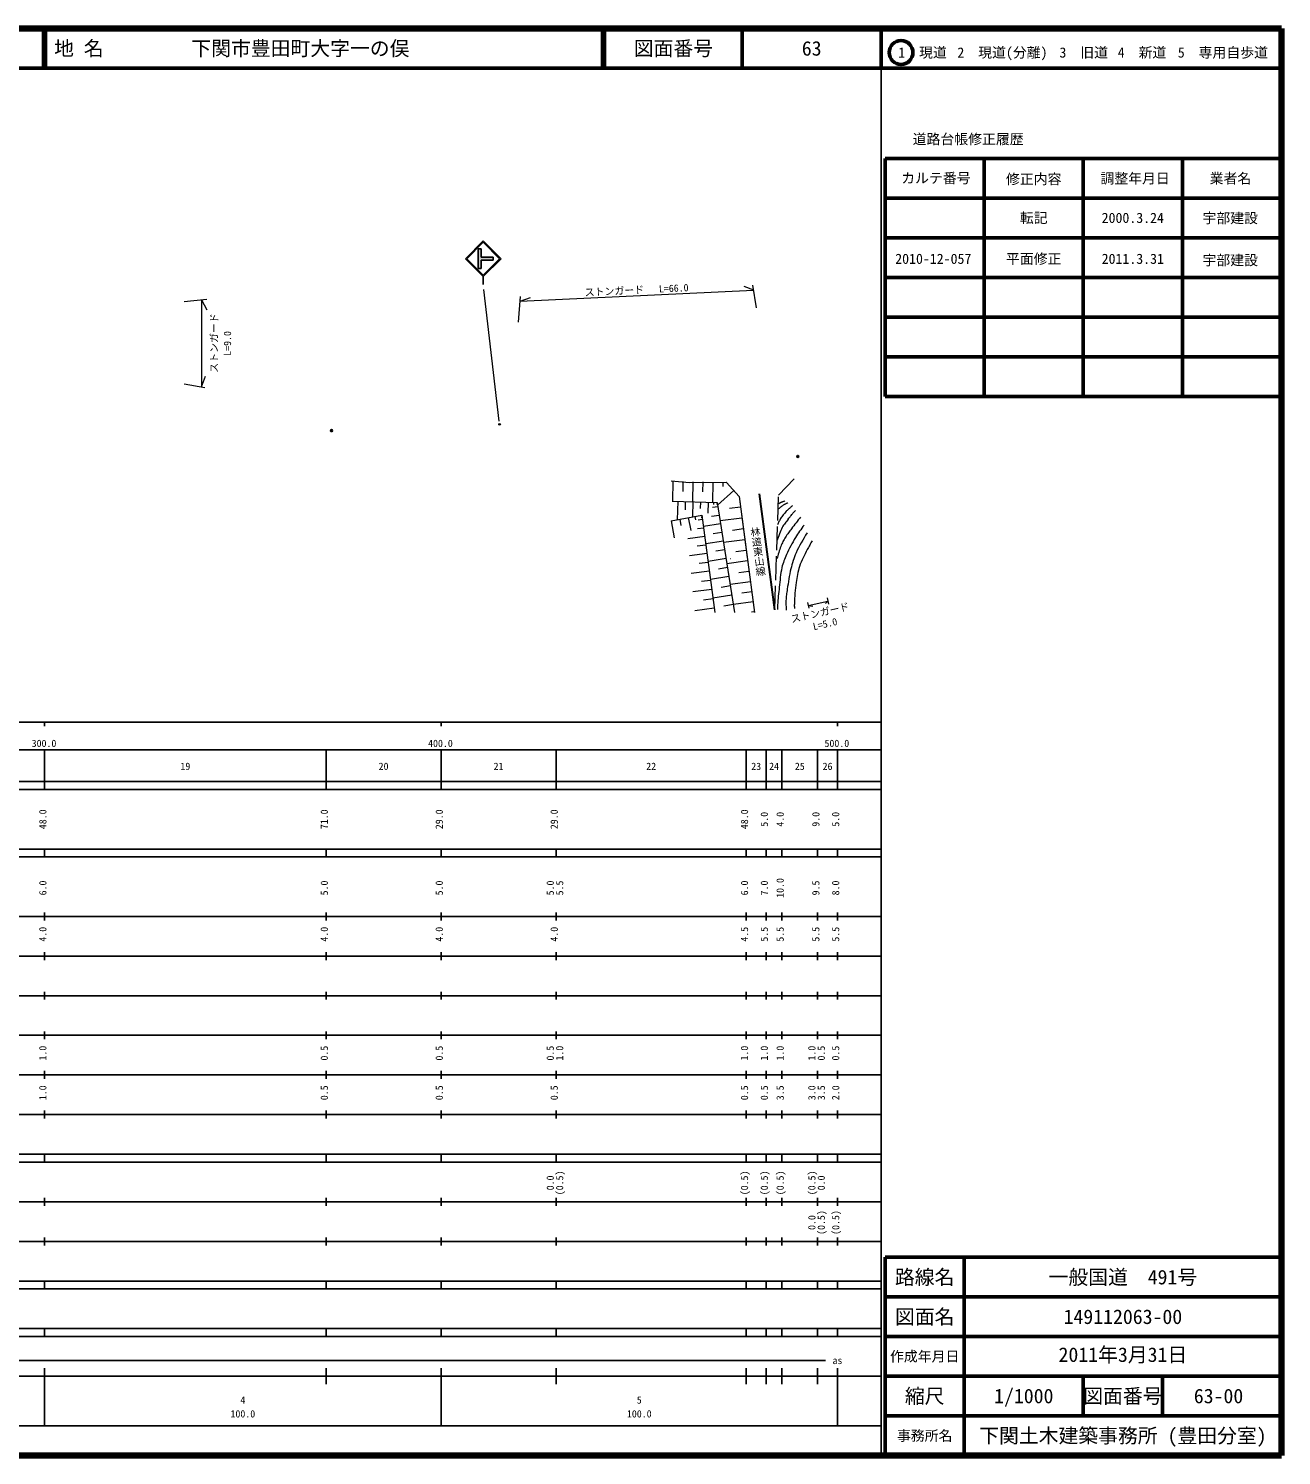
# Model space of a CAD drawing. Units: millimetres on the paper, with parts at other scales. Extents: x 40 to 680, y 20 to 380.
# Drawn here: x 363.9 to 680, y 20 to 380 of the extents above; entities that cross this region are included whole.
import ezdxf
from ezdxf.enums import TextEntityAlignment as Align

# ---------------------------------------------------------------- set-up
doc = ezdxf.new("R2010")
doc.units = ezdxf.units.MM
doc.header["$PDMODE"] = 32
doc.header["$PDSIZE"] = 0.5
doc.linetypes.add('DASHED', pattern=[7.5, 6, -1.5])
for name, color, linetype, lineweight in [('M-BGD', 7, 'Continuous', 13), ('M-STR-HTXT', 7, 'Continuous', 13), ('M-STR-STRC', 7, 'Continuous', 25), ('M-TTL', 2, 'Continuous', 140), ('M-TTL-BAND', 7, 'Continuous', 25), ('M-TTL-FRAM', 2, 'Continuous', 50), ('M-TTL-LINE', 7, 'Continuous', 50)]:
    doc.layers.add(name, color=color, linetype=linetype, lineweight=lineweight)
doc.layers.add('M-OTRS', color=6, linetype='Continuous')
doc.layers.add('M-TTL-TXT', color=7, linetype='Continuous')
doc.styles.add('@ＭＳ ゴシック', font='')
doc.styles.add('ＭＳ ゴシック', font='')
doc.styles.get('@ＭＳ ゴシック').set_extended_font_data('@MS Gothic')
doc.styles.get('ＭＳ ゴシック').set_extended_font_data('MS Gothic')

msp = doc.modelspace()

# ---------------------------------------------------------------- hatches: boundary and pattern name
at = {"layer": 'M-STR-STRC'}
msp.add_hatch(color=256, dxfattribs=at).paths.add_polyline_path([(477.38, 324.424), (478.13, 324.424), (478.13, 322.299), (481.13, 322.299), (481.13, 321.549), (478.13, 321.549), (478.13, 319.424), (477.38, 319.424)])

# ---------------------------------------------------------------- linework, layer by layer
at = {"layer": 'M-BGD', "linetype": 'DASHED'}
for p, q in [((553.131, 262.259), (557.041, 266.413)), ((552.214, 233.369), (553.131, 262.259))]:
    msp.add_line(p, q, dxfattribs=at)
at = {"layer": 'M-BGD'}
for p, q in [((530.646, 265.371), (526.03, 265.805)), ((526.493, 265.794), (526.377, 260.794)), ((529.011, 265.736), (528.952, 263.227)), ((540.041, 265.479), (530.646, 265.371)), ((531.528, 265.677), (531.411, 260.642)), ((534.046, 265.619), (533.987, 263.092)), ((536.564, 265.56), (536.446, 260.489)), ((541.866, 263.422), (537.771, 259.791)), ((539.1, 265.501), (539.075, 264.421)), ((540.05, 265.469), (540.039, 265.458)), ((543.168, 261.953), (540.041, 265.479)), ((526.333, 260.796), (537.667, 260.451)), ((527.7, 260.754), (527.558, 256.091)), ((529.614, 260.696), (529.549, 258.573)), ((531.527, 260.638), (531.411, 256.811)), ((533.441, 260.58), (533.389, 258.875)), ((535.355, 260.522), (535.27, 257.73)), ((537.842, 259.342), (536.503, 259.13)), ((536.75, 260.479), (536.733, 259.926)), ((537.736, 260.012), (537.471, 259.97)), ((537.667, 260.451), (542.059, 232.684)), ((543.528, 259.244), (540.751, 258.875)), ((543.168, 261.953), (547.059, 232.684)), ((543.168, 261.953), (545.212, 246.53)), ((548.125, 262.612), (552.015, 233.343)), ((548.323, 262.638), (552.214, 233.369)), ((526.03, 255.805), (533.817, 257.26)), ((526.03, 255.805), (526.839, 251.476)), ((528.195, 256.21), (528.487, 254.647)), ((530.359, 256.614), (530.972, 253.337)), ((531.998, 256.92), (532.159, 256.058)), ((533.97, 256.1), (532.87, 255.955)), ((533.898, 256.65), (533.608, 256.612)), ((533.637, 257.227), (533.669, 257.056)), ((533.825, 257.2), (533.768, 257.192)), ((533.817, 257.26), (537.059, 232.684)), ((538.184, 257.18), (536.21, 256.868)), ((543.893, 256.501), (538.407, 255.771)), ((534.253, 253.954), (532.686, 253.747)), ((538.526, 255.019), (534.203, 254.335)), ((538.868, 252.858), (536.679, 252.511)), ((544.258, 253.758), (541.548, 253.398)), ((534.537, 251.808), (530.244, 251.242)), ((534.82, 249.662), (532.637, 249.374)), ((539.21, 250.696), (534.776, 249.995)), ((539.56, 248.479), (537.315, 248.124)), ((544.622, 251.015), (539.272, 250.304)), ((535.103, 247.516), (530.666, 246.93)), ((535.395, 245.297), (533.14, 245)), ((539.911, 246.262), (535.363, 245.543)), ((545.333, 245.665), (540.115, 244.971)), ((541.04, 246.239), (540.904, 246.221)), ((544.978, 248.34), (542.336, 247.988)), ((535.688, 243.079), (531.102, 242.474)), ((540.631, 241.714), (535.965, 240.976)), ((540.271, 243.988), (537.968, 243.624)), ((545.68, 243.056), (543.104, 242.713)), ((536.293, 238.493), (531.552, 237.867)), ((535.99, 240.786), (533.659, 240.478)), ((541, 239.381), (538.637, 239.007)), ((546.027, 240.447), (540.938, 239.77)), ((546.365, 237.902), (543.852, 237.568)), ((536.605, 236.122), (534.195, 235.805)), ((541.369, 237.048), (536.583, 236.291)), ((541.747, 234.656), (539.324, 234.272)), ((546.704, 235.358), (541.74, 234.698)), ((536.918, 233.752), (532.018, 233.106)), ((547.033, 232.876), (546.312, 232.78))]:
    msp.add_line(p, q, dxfattribs=at)
for points in [[(555.505, 260.341), (555.377, 260.278), (555.248, 260.217), (555.119, 260.157), (554.99, 260.097), (554.862, 260.035), (554.735, 259.971), (554.61, 259.904), (554.487, 259.832), (554.306, 259.716), (554.129, 259.595), (553.955, 259.468), (553.784, 259.338), (553.613, 259.207), (553.443, 259.075), (553.273, 258.944), (553.1, 258.815)], [(554.719, 260.803), (554.603, 260.757), (554.486, 260.713), (554.37, 260.669), (554.253, 260.624), (554.137, 260.579), (554.022, 260.533), (553.907, 260.484), (553.794, 260.433), (553.717, 260.396), (553.641, 260.357), (553.566, 260.317), (553.491, 260.275), (553.417, 260.234), (553.342, 260.192), (553.268, 260.15), (553.193, 260.109)], [(555.059, 258.213), (555.158, 258.303), (555.257, 258.393), (555.355, 258.483), (555.454, 258.573), (555.553, 258.663), (555.652, 258.752), (555.751, 258.842), (555.851, 258.93), (555.957, 259.024), (556.064, 259.117), (556.171, 259.209), (556.278, 259.302), (556.385, 259.394), (556.492, 259.486), (556.6, 259.578), (556.707, 259.67)], [(558.698, 256.747), (558.412, 256.381), (558.125, 256.015), (557.837, 255.651), (557.55, 255.286), (557.264, 254.92), (556.979, 254.553), (556.696, 254.185), (556.417, 253.814), (556.221, 253.553), (556.023, 253.294), (555.826, 253.033), (555.631, 252.772), (555.439, 252.509), (555.251, 252.242), (555.07, 251.971), (554.896, 251.696), (554.728, 251.414), (554.564, 251.13), (554.405, 250.843), (554.252, 250.552), (554.104, 250.259), (553.963, 249.962), (553.829, 249.663), (553.701, 249.361), (553.554, 248.976), (553.419, 248.587), (553.296, 248.194), (553.179, 247.798), (553.067, 247.4), (552.956, 247.003), (552.842, 246.606), (552.724, 246.211)], [(555.602, 256.258), (555.408, 255.995), (555.21, 255.736), (555.009, 255.478), (554.809, 255.22), (554.613, 254.958), (554.425, 254.693), (554.246, 254.42), (554.081, 254.14), (553.874, 253.737), (553.687, 253.324), (553.515, 252.904), (553.354, 252.48), (553.198, 252.052), (553.045, 251.623), (552.888, 251.196), (552.724, 250.773)], [(555.059, 258.213), (554.88, 257.984), (554.697, 257.757), (554.512, 257.532), (554.329, 257.306), (554.148, 257.078), (553.973, 256.847), (553.805, 256.61), (553.647, 256.366), (553.537, 256.178), (553.435, 255.985), (553.339, 255.788), (553.247, 255.59), (553.158, 255.39), (553.069, 255.189), (552.98, 254.989), (552.887, 254.791)], [(555.602, 256.258), (555.749, 256.442), (555.895, 256.626), (556.041, 256.811), (556.187, 256.995), (556.333, 257.179), (556.48, 257.363), (556.628, 257.546), (556.776, 257.728), (556.85, 257.819), (556.925, 257.909), (557, 257.998), (557.075, 258.088), (557.151, 258.177), (557.226, 258.266), (557.302, 258.356), (557.377, 258.445)], [(559.567, 254.737), (559.292, 254.345), (559.014, 253.956), (558.734, 253.567), (558.455, 253.178), (558.179, 252.787), (557.909, 252.393), (557.647, 251.993), (557.394, 251.587), (557.087, 251.067), (556.787, 250.542), (556.495, 250.012), (556.212, 249.478), (555.937, 248.939), (555.671, 248.396), (555.415, 247.849), (555.168, 247.297), (554.993, 246.893), (554.821, 246.486), (554.656, 246.077), (554.498, 245.665), (554.349, 245.25), (554.21, 244.832), (554.085, 244.41), (553.973, 243.984), (553.84, 243.376), (553.732, 242.763), (553.644, 242.146), (553.571, 241.527), (553.507, 240.906), (553.448, 240.284), (553.387, 239.662), (553.321, 239.042), (553.257, 238.487), (553.192, 237.931), (553.128, 237.375), (553.067, 236.819), (553.011, 236.262), (552.961, 235.705), (552.919, 235.147), (552.887, 234.589), (552.881, 234.44), (552.879, 234.291), (552.878, 234.141), (552.879, 233.992), (552.882, 233.842), (552.884, 233.693), (552.886, 233.544), (552.887, 233.394)], [(560.327, 252.782), (559.974, 252.154), (559.612, 251.531), (559.245, 250.909), (558.881, 250.286), (558.525, 249.66), (558.181, 249.028), (557.857, 248.386), (557.557, 247.731), (557.355, 247.244), (557.166, 246.75), (556.99, 246.252), (556.824, 245.75), (556.669, 245.244), (556.523, 244.735), (556.385, 244.225), (556.254, 243.713), (556.103, 243.075), (555.966, 242.435), (555.842, 241.791), (555.728, 241.146), (555.622, 240.499), (555.522, 239.851), (555.425, 239.202), (555.331, 238.553), (555.278, 238.195), (555.227, 237.836), (555.178, 237.477), (555.132, 237.118), (555.09, 236.758), (555.054, 236.397), (555.025, 236.037), (555.005, 235.675), (554.996, 235.377), (554.996, 235.078), (555.001, 234.779), (555.012, 234.481), (555.024, 234.182), (555.038, 233.883), (555.05, 233.584), (555.059, 233.286)], [(561.63, 250.773), (561.473, 250.495), (561.314, 250.218), (561.154, 249.942), (560.995, 249.665), (560.837, 249.388), (560.681, 249.109), (560.529, 248.829), (560.381, 248.546), (560.114, 248.027), (559.847, 247.507), (559.581, 246.986), (559.323, 246.462), (559.074, 245.934), (558.839, 245.4), (558.622, 244.859), (558.426, 244.31), (558.271, 243.813), (558.134, 243.311), (558.012, 242.805), (557.903, 242.295), (557.805, 241.782), (557.716, 241.268), (557.634, 240.752), (557.557, 240.237), (557.467, 239.569), (557.39, 238.899), (557.324, 238.228), (557.269, 237.555), (557.223, 236.882), (557.185, 236.208), (557.151, 235.534), (557.123, 234.861), (557.118, 234.718), (557.116, 234.576), (557.116, 234.433), (557.117, 234.29), (557.119, 234.148), (557.121, 234.005), (557.122, 233.863), (557.123, 233.72)]]:
    msp.add_lwpolyline(points, dxfattribs=at)
at = {"layer": 'M-OTRS'}
for p in [(440.387, 278.555), (557.992, 272.057)]:
    msp.add_point(p, dxfattribs=at)
at = {"layer": 'M-STR-HTXT'}
for p, q in [((482.685, 280.972), (478.805, 314.171)), ((487.946, 311.194), (546.85, 313.966)), ((546.881, 313.968), (544.442, 314.926)), ((547.573, 309.574), (546.634, 315.274)), ((403.211, 311.113), (408.904, 311.692)), ((407.539, 311.576), (407.539, 289.612)), ((407.539, 311.553), (408.904, 309.021)), ((487.531, 305.942), (488.039, 312.371)), ((487.966, 311.195), (490.58, 312.109)), ((407.539, 289.612), (408.614, 292.267)), ((403.157, 290.399), (408.439, 289.45)), ((560.426, 235.161), (560.764, 233.754)), ((560.609, 234.399), (565.6, 235.534)), ((560.609, 234.399), (561.783, 234.253)), ((565.6, 235.534), (564.946, 234.924)), ((565.419, 236.371), (565.722, 234.803))]:
    msp.add_line(p, q, dxfattribs=at)
at = {"layer": 'M-STR-STRC'}
for p, q in [((474.131, 321.924), (478.631, 326.424)), ((474.485, 321.924), (478.631, 326.071)), ((477.38, 324.424), (478.13, 324.424)), ((477.38, 324.424), (477.38, 319.424)), ((478.13, 324.424), (478.13, 322.299)), ((483.131, 321.924), (478.631, 326.424)), ((482.778, 321.924), (478.631, 326.071)), ((474.131, 321.924), (478.631, 317.424)), ((474.485, 321.924), (478.631, 317.777)), ((478.13, 322.299), (481.13, 322.299)), ((478.13, 321.549), (481.13, 321.549)), ((478.13, 321.549), (478.13, 319.424)), ((478.631, 317.424), (483.131, 321.924)), ((478.631, 317.777), (482.778, 321.924)), ((481.13, 322.299), (481.13, 321.549)), ((477.38, 319.424), (478.13, 319.424)), ((478.631, 317.424), (478.631, 315.424))]:
    msp.add_line(p, q, dxfattribs=at)
at = {"layer": 'M-STR-STRC', "lineweight": 13}
msp.add_circle((482.754, 280.14), 0.2, dxfattribs=at)
at = {"layer": 'M-TTL'}
for p, q in [((680, 380), (40, 380)), ((680, 20), (680, 380)), ((40, 20), (680, 20))]:
    msp.add_line(p, q, dxfattribs=at)
at = {"layer": 'M-TTL-BAND'}
for p, q in [((579, 20), (579, 370)), ((40, 205), (579, 205)), ((368, 205), (368, 204)), ((468, 205), (468, 204)), ((568, 205), (568, 204)), ((68, 198), (579, 198)), ((368, 188), (368, 198)), ((439, 188), (439, 198)), ((468, 188), (468, 198)), ((497, 188), (497, 198)), ((545, 188), (545, 198)), ((550, 188), (550, 198)), ((554, 188), (554, 198)), ((563, 188), (563, 198)), ((568, 188), (568, 198)), ((40, 190), (579, 190)), ((40, 188), (579, 188)), ((40, 173), (579, 173)), ((368, 171), (368, 173)), ((439, 171), (439, 173)), ((468, 171), (468, 173)), ((497, 171), (497, 173)), ((545, 171), (545, 173)), ((550, 171), (550, 173)), ((554, 171), (554, 173)), ((563, 171), (563, 173)), ((568, 171), (568, 173)), ((40, 171), (579, 171)), ((40, 156), (579, 156)), ((368, 155), (368, 157)), ((439, 155), (439, 157)), ((468, 155), (468, 157)), ((497, 155), (497, 157)), ((545, 155), (545, 157)), ((550, 155), (550, 157)), ((554, 155), (554, 157)), ((563, 155), (563, 157)), ((568, 155), (568, 157)), ((46, 146), (579, 146)), ((368, 145), (368, 147)), ((439, 145), (439, 147)), ((468, 145), (468, 147)), ((497, 145), (497, 147)), ((545, 145), (545, 147)), ((550, 145), (550, 147)), ((554, 145), (554, 147)), ((563, 145), (563, 147)), ((568, 145), (568, 147)), ((368, 135), (368, 137)), ((439, 135), (439, 137)), ((468, 135), (468, 137)), ((497, 135), (497, 137)), ((545, 135), (545, 137)), ((550, 135), (550, 137)), ((554, 135), (554, 137)), ((563, 135), (563, 137)), ((568, 135), (568, 137)), ((52, 136), (579, 136)), ((46, 126), (579, 126)), ((368, 125), (368, 127)), ((439, 125), (439, 127)), ((468, 125), (468, 127)), ((497, 125), (497, 127)), ((545, 125), (545, 127)), ((550, 125), (550, 127)), ((554, 125), (554, 127)), ((563, 125), (563, 127)), ((568, 125), (568, 127)), ((52, 116), (579, 116)), ((368, 115), (368, 117)), ((439, 115), (439, 117)), ((468, 115), (468, 117)), ((497, 115), (497, 117)), ((545, 115), (545, 117)), ((550, 115), (550, 117)), ((554, 115), (554, 117)), ((563, 115), (563, 117)), ((568, 115), (568, 117)), ((46, 106), (579, 106)), ((368, 105), (368, 107)), ((439, 105), (439, 107)), ((468, 105), (468, 107)), ((497, 105), (497, 107)), ((545, 105), (545, 107)), ((550, 105), (550, 107)), ((554, 105), (554, 107)), ((563, 105), (563, 107)), ((568, 105), (568, 107)), ((40, 96), (579, 96)), ((40, 94), (579, 94)), ((368, 94), (368, 96)), ((439, 94), (439, 96)), ((468, 94), (468, 96)), ((497, 94), (497, 96)), ((545, 94), (545, 96)), ((550, 94), (550, 96)), ((554, 94), (554, 96)), ((563, 94), (563, 96)), ((568, 94), (568, 96)), ((49, 84), (579, 84)), ((368, 83), (368, 85)), ((439, 83), (439, 85)), ((468, 83), (468, 85)), ((497, 83), (497, 85)), ((545, 83), (545, 85)), ((550, 83), (550, 85)), ((554, 83), (554, 85)), ((563, 83), (563, 85)), ((568, 83), (568, 85)), ((40, 74), (579, 74)), ((368, 73), (368, 75)), ((439, 73), (439, 75)), ((468, 73), (468, 75)), ((497, 73), (497, 75)), ((545, 73), (545, 75)), ((550, 73), (550, 75)), ((554, 73), (554, 75)), ((563, 73), (563, 75)), ((568, 73), (568, 75)), ((40, 64), (579, 64)), ((40, 62), (579, 62)), ((368, 62), (368, 64)), ((439, 62), (439, 64)), ((468, 62), (468, 64)), ((497, 62), (497, 64)), ((545, 62), (545, 64)), ((550, 62), (550, 64)), ((554, 62), (554, 64)), ((563, 62), (563, 64)), ((568, 62), (568, 64)), ((40, 52), (579, 52)), ((368, 50), (368, 52)), ((439, 50), (439, 52)), ((468, 50), (468, 52)), ((497, 50), (497, 52)), ((545, 50), (545, 52)), ((550, 50), (550, 52)), ((554, 50), (554, 52)), ((563, 50), (563, 52)), ((568, 50), (568, 52)), ((40, 50), (579, 50)), ((71, 44), (565, 44)), ((40, 40), (579, 40)), ((368, 27.5), (368, 42)), ((439, 38), (439, 42)), ((468, 27.5), (468, 42)), ((497, 38), (497, 42)), ((545, 38), (545, 42)), ((550, 38), (550, 42)), ((554, 38), (554, 42)), ((563, 38), (563, 42)), ((568, 27.5), (568, 42)), ((68, 27.5), (579, 27.5))]:
    msp.add_line(p, q, dxfattribs=at)
at = {"layer": 'M-TTL-FRAM'}
for p, q in [((580, 347.197), (580, 287.197)), ((580, 347.197), (680, 347.197)), ((580, 287.197), (680, 287.197)), ((680, 70), (580, 70)), ((580, 70), (580, 20))]:
    msp.add_line(p, q, dxfattribs=at)
at = {"layer": 'M-TTL-LINE'}
for p, q in [((367.75, 380), (367.75, 370)), ((368.25, 380), (368.25, 370)), ((508.747, 380), (508.747, 370)), ((509.247, 380), (509.247, 370)), ((543.997, 380), (543.997, 370)), ((579, 380), (579, 370)), ((40, 370), (680, 370)), ((605, 347.197), (605, 287.197)), ((630, 347.197), (630, 287.197)), ((655, 347.197), (655, 287.197)), ((580, 337.197), (680, 337.197)), ((580, 327.197), (680, 327.197)), ((580, 317.197), (680, 317.197)), ((580, 307.197), (680, 307.197)), ((580, 297.197), (680, 297.197)), ((600, 70), (600, 20)), ((680, 60), (580, 60)), ((680, 50), (580, 50)), ((680, 40), (580, 40)), ((630, 40), (630, 30)), ((650, 40), (650, 30)), ((680, 30), (580, 30))]:
    msp.add_line(p, q, dxfattribs=at)
msp.add_circle((584.031, 373.958), 3, dxfattribs=at)

# ---------------------------------------------------------------- texts
at = {"layer": 'M-STR-HTXT'}
for s, rotation, style, p in [('ストンガード   L=66.0', 2.695, 'ＭＳ ゴシック', (517.398, 312.58)), ('ストンガード', 90, 'ＭＳ ゴシック', (412.214, 300.67)), ('L=9.0', 90, 'ＭＳ ゴシック', (415.582, 300.554)), ('林道東山線', 277.572, '@ＭＳ ゴシック', (546.449, 247.841)), ('ストンガード', 12.811, 'ＭＳ ゴシック', (563.917, 231.192)), ('L=5.0', 12.811, 'ＭＳ ゴシック', (565.195, 228.346))]:
    msp.add_text(s, height=1.833, rotation=rotation, dxfattribs=dict(at, style=style)).set_placement(p, align=Align.BOTTOM_CENTER)
at = {"layer": 'M-TTL-BAND', "style": 'ＭＳ ゴシック'}
for s, p in [('300.0', (367.844, 198.195)), ('400.0', (467.844, 198.195)), ('500.0', (567.844, 198.195)), ('19', (403.5, 192.405)), ('20', (453.5, 192.405)), ('21', (482.5, 192.405)), ('22', (521, 192.405)), ('23', (547.5, 192.405)), ('24', (552, 192.405)), ('25', (558.5, 192.405)), ('26', (565.5, 192.405)), ('as', (568, 42.5)), ('4', (418, 32.523)), ('5', (518, 32.523)), ('100.0', (418, 29.033)), ('100.0', (518, 29.033))]:
    msp.add_text(s, height=1.833, dxfattribs=at).set_placement(p, align=Align.BOTTOM_CENTER)
for s, p in [('48.0', (369, 180.5)), ('71.0', (440, 180.5)), ('29.0', (469, 180.5)), ('29.0', (498, 180.5)), ('48.0', (546, 180.5)), ('5.0', (551, 180.5)), ('4.0', (555, 180.5)), ('9.0', (564, 180.5)), ('5.0', (569, 180.5)), ('6.0', (369, 163.174)), ('5.0', (440, 163.174)), ('5.0', (469, 163.174)), ('5.0', (497, 163.174)), ('5.5', (499.37, 163.174)), ('6.0', (546, 163.174)), ('7.0', (551, 163.174)), ('10.0', (555, 163.174)), ('9.5', (564, 163.174)), ('8.0', (569, 163.174)), ('4.0', (369, 151.5)), ('4.0', (440, 151.5)), ('4.0', (469, 151.5)), ('4.0', (498, 151.5)), ('4.5', (546, 151.5)), ('5.5', (551, 151.5)), ('5.5', (555, 151.5)), ('5.5', (564, 151.5)), ('5.5', (569, 151.5)), ('1.0', (369, 121.5)), ('0.5', (440, 121.5)), ('0.5', (469, 121.5)), ('0.5', (497, 121.5)), ('1.0', (499.37, 121.5)), ('1.0', (546, 121.5)), ('1.0', (551, 121.5)), ('1.0', (555, 121.5)), ('1.0', (563, 121.5)), ('0.5', (565.37, 121.5)), ('0.5', (569, 121.5)), ('1.0', (369, 111.5)), ('0.5', (440, 111.5)), ('0.5', (469, 111.5)), ('0.5', (498, 111.5)), ('0.5', (546, 111.5)), ('0.5', (551, 111.5)), ('3.5', (555, 111.5)), ('3.0', (563, 111.5)), ('3.5', (565.37, 111.5)), ('2.0', (569, 111.5)), ('0.0', (497, 88.764)), ('(0.5)', (499.37, 88.764)), ('(0.5)', (546, 88.764)), ('(0.5)', (551, 88.764)), ('(0.5)', (555, 88.764)), ('(0.5)', (563, 88.764)), ('0.0', (565.37, 88.764)), ('0.0', (563, 78.764)), ('(0.5)', (565.37, 78.764)), ('(0.5)', (569, 78.764))]:
    msp.add_text(s, height=1.833, rotation=90, dxfattribs=at).set_placement(p, align=Align.BOTTOM_CENTER)
at = {"layer": 'M-TTL-TXT', "style": 'ＭＳ ゴシック'}
for s, p in [('地 名', (370.38, 375)), ('下関市豊田町大字一の俣', (405.024, 375))]:
    msp.add_text(s, height=3.666, dxfattribs=at).set_placement(p, align=Align.MIDDLE_LEFT)
for s, height, p in [('図面番号', 3.666, (526.622, 375)), ('63', 3.666, (561.497, 375)), ('1\u3000現道', 2.566, (589.448, 373.958)), ('2\u3000現道(分離)', 2.566, (609.619, 373.958)), ('3\u3000旧道', 2.566, (630.121, 373.958)), ('4\u3000新道', 2.566, (644.824, 373.958)), ('5\u3000専用自歩道', 2.566, (665.228, 373.958)), ('道路台帳修正履歴', 2.566, (600.968, 352.113)), ('カルテ番号', 2.566, (592.839, 342.277)), ('修正内容', 2.566, (617.509, 342.023)), ('調整年月日', 2.566, (643.089, 342.197)), ('業者名', 2.566, (667.134, 342.197)), ('転記', 2.566, (617.5, 332.245)), ('2000.3.24', 2.566, (642.5, 332.245)), ('宇部建設', 2.566, (667.077, 332.189)), ('宇部建設', 2.566, (667.077, 321.553)), ('路線名', 3.666, (590, 65)), ('路線名', 3.666, (590, 65)), ('一般国道\u3000491号', 3.666, (640, 65)), ('図面名', 3.666, (590, 55)), ('図面名', 3.666, (590, 55)), ('149112063-00', 3.666, (640, 55)), ('作成年月日', 2.566, (590, 45)), ('作成年月日', 2.566, (590, 45)), ('縮尺', 3.666, (590, 35)), ('縮尺', 3.666, (590, 35)), ('1/1000', 3.666, (615, 35)), ('図面番号', 3.666, (640, 35)), ('図面番号', 3.666, (640, 35)), ('63-00', 3.666, (664.125, 35)), ('事務所名', 2.566, (590, 25)), ('事務所名', 2.566, (590, 25)), ('下関土木建築事務所 (豊田分室)', 3.666, (640, 25))]:
    msp.add_text(s, height=height, dxfattribs=at).set_placement(p, align=Align.MIDDLE_CENTER)
for s, height, p in [('2010-12-057', 2.566, (592.171, 319.86)), ('平面修正', 2.566, (617.5, 319.86)), ('2011.3.31', 2.566, (642.5, 319.86)), ('2011年3月31日', 3.666, (640, 42.5))]:
    msp.add_text(s, height=height, dxfattribs=at).set_placement(p, align=Align.BOTTOM_CENTER)

doc.saveas('drawing.dxf')
